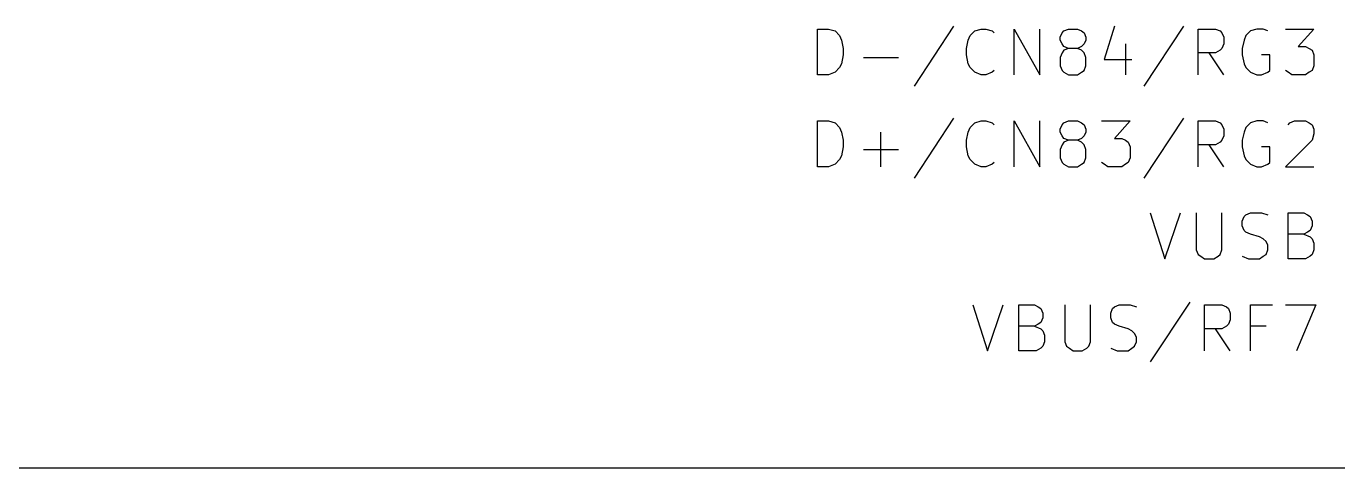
# Model space of a CAD drawing. Extents: x 10 to 287, y -200 to -10.
# Drawn here: x 111.73 to 147.98, y -139.7 to -127.51 of the extents above; entities that cross this region are included whole.
import ezdxf

# ---------------------------------------------------------------- set-up
doc = ezdxf.new("R2010")
doc.units = 0
doc.header["$MEASUREMENT"] = 0

msp = doc.modelspace()

# ---------------------------------------------------------------- linework, layer by layer
at = {"layer": 'Cyan 2'}
for p, q in [((133.604, -128.854), (133.604, -127.584)), ((133.604, -127.584), (133.909, -127.584)), ((133.909, -127.584), (134.087, -127.635)), ((137.363, -127.508), (136.271, -129.159)), ((137.947, -127.635), (138.125, -127.584)), ((138.125, -127.584), (138.252, -127.584)), ((138.252, -127.584), (138.43, -127.635)), ((139.04, -128.854), (139.04, -127.584)), ((139.04, -127.584), (139.751, -128.854)), ((139.751, -128.854), (139.751, -127.584)), ((140.411, -127.635), (140.538, -127.584)), ((140.538, -127.584), (140.792, -127.584)), ((140.792, -127.584), (140.894, -127.635)), ((141.808, -127.508), (141.529, -128.422)), ((143.713, -127.508), (142.621, -129.159)), ((144.12, -128.854), (144.12, -127.584)), ((144.12, -127.584), (144.602, -127.584)), ((144.602, -127.584), (144.729, -127.635)), ((145.745, -127.584), (145.567, -127.635)), ((145.923, -127.584), (145.745, -127.584)), ((146.05, -127.635), (145.923, -127.584)), ((146.533, -127.584), (147.32, -127.584)), ((147.32, -127.584), (146.888, -128.067)), ((134.087, -127.635), (134.214, -127.762)), ((134.214, -127.762), (134.264, -127.889)), ((134.264, -127.889), (134.315, -128.118)), ((137.719, -128.118), (137.77, -127.889)), ((137.77, -127.889), (137.82, -127.762)), ((137.82, -127.762), (137.947, -127.635)), ((138.43, -127.635), (138.481, -127.686)), ((140.31, -127.813), (140.36, -127.686)), ((140.31, -127.889), (140.31, -127.813)), ((140.36, -127.991), (140.31, -127.889)), ((140.36, -127.686), (140.411, -127.635)), ((140.894, -127.635), (140.97, -127.686)), ((140.97, -127.686), (141.021, -127.813)), ((141.021, -127.889), (140.97, -127.991)), ((141.021, -127.813), (141.021, -127.889)), ((144.729, -127.635), (144.78, -127.686)), ((144.78, -127.686), (144.831, -127.813)), ((144.831, -127.813), (144.831, -127.991)), ((145.39, -127.889), (145.339, -128.118)), ((145.44, -127.762), (145.39, -127.889)), ((145.567, -127.635), (145.44, -127.762)), ((134.315, -128.295), (134.264, -128.549)), ((134.315, -128.118), (134.315, -128.295)), ((137.719, -128.295), (137.719, -128.118)), ((137.77, -128.549), (137.719, -128.295)), ((140.36, -128.245), (140.31, -128.372)), ((140.411, -128.067), (140.36, -127.991)), ((140.411, -128.168), (140.36, -128.245)), ((140.538, -128.118), (140.411, -128.067)), ((140.538, -128.118), (140.411, -128.168)), ((140.792, -128.118), (140.538, -128.118)), ((140.894, -128.067), (140.792, -128.118)), ((140.894, -128.168), (140.792, -128.118)), ((140.97, -127.991), (140.894, -128.067)), ((140.97, -128.245), (140.894, -128.168)), ((141.021, -128.372), (140.97, -128.245)), ((142.113, -127.991), (142.113, -128.854)), ((144.602, -128.245), (144.12, -128.245)), ((144.831, -128.854), (144.424, -128.245)), ((144.729, -128.168), (144.602, -128.245)), ((144.78, -128.118), (144.729, -128.168)), ((144.831, -127.991), (144.78, -128.118)), ((145.339, -128.118), (145.339, -128.295)), ((145.339, -128.295), (145.39, -128.549)), ((146.101, -128.295), (145.872, -128.295)), ((146.101, -128.727), (146.101, -128.295)), ((146.888, -128.067), (147.091, -128.067)), ((147.091, -128.067), (147.193, -128.118)), ((147.193, -128.118), (147.269, -128.168)), ((147.269, -128.168), (147.32, -128.295)), ((147.32, -128.295), (147.32, -128.6)), ((134.214, -128.651), (134.087, -128.778)), ((134.264, -128.549), (134.214, -128.651)), ((134.874, -128.372), (135.839, -128.372)), ((137.82, -128.651), (137.77, -128.549)), ((137.947, -128.778), (137.82, -128.651)), ((140.31, -128.372), (140.31, -128.6)), ((140.31, -128.6), (140.36, -128.727)), ((140.97, -128.727), (141.021, -128.6)), ((141.021, -128.6), (141.021, -128.372)), ((141.529, -128.422), (142.291, -128.422)), ((145.39, -128.549), (145.44, -128.651)), ((145.44, -128.651), (145.567, -128.778)), ((147.32, -128.6), (147.269, -128.727)), ((133.909, -128.854), (133.604, -128.854)), ((134.087, -128.778), (133.909, -128.854)), ((138.125, -128.854), (137.947, -128.778)), ((138.252, -128.854), (138.125, -128.854)), ((138.43, -128.778), (138.252, -128.854)), ((138.481, -128.727), (138.43, -128.778)), ((140.36, -128.727), (140.411, -128.778)), ((140.411, -128.778), (140.538, -128.854)), ((140.538, -128.854), (140.792, -128.854)), ((140.792, -128.854), (140.894, -128.778)), ((140.894, -128.778), (140.97, -128.727)), ((145.567, -128.778), (145.745, -128.854)), ((145.745, -128.854), (145.872, -128.854)), ((145.872, -128.854), (146.05, -128.778)), ((146.05, -128.778), (146.101, -128.727)), ((146.609, -128.778), (146.533, -128.727)), ((146.71, -128.854), (146.609, -128.778)), ((147.091, -128.854), (146.71, -128.854)), ((147.193, -128.778), (147.091, -128.854)), ((147.269, -128.727), (147.193, -128.778)), ((137.363, -130.048), (136.271, -131.699)), ((143.713, -130.048), (142.621, -131.699)), ((133.604, -131.394), (133.604, -130.124)), ((133.604, -130.124), (133.909, -130.124)), ((133.909, -130.124), (134.087, -130.175)), ((134.087, -130.175), (134.214, -130.302)), ((134.214, -130.302), (134.264, -130.429)), ((134.264, -130.429), (134.315, -130.658)), ((135.357, -131.394), (135.357, -130.429)), ((137.719, -130.658), (137.77, -130.429)), ((137.77, -130.429), (137.82, -130.302)), ((137.82, -130.302), (137.947, -130.175)), ((137.947, -130.175), (138.125, -130.124)), ((138.125, -130.124), (138.252, -130.124)), ((138.252, -130.124), (138.43, -130.175)), ((138.43, -130.175), (138.481, -130.226)), ((139.04, -131.394), (139.04, -130.124)), ((139.04, -130.124), (139.751, -131.394)), ((139.751, -131.394), (139.751, -130.124)), ((140.31, -130.353), (140.36, -130.226)), ((140.31, -130.429), (140.31, -130.353)), ((140.36, -130.531), (140.31, -130.429)), ((140.36, -130.226), (140.411, -130.175)), ((140.411, -130.175), (140.538, -130.124)), ((140.538, -130.124), (140.792, -130.124)), ((140.792, -130.124), (140.894, -130.175)), ((140.894, -130.175), (140.97, -130.226)), ((140.97, -130.226), (141.021, -130.353)), ((141.021, -130.429), (140.97, -130.531)), ((141.021, -130.353), (141.021, -130.429)), ((141.453, -130.124), (142.24, -130.124)), ((142.24, -130.124), (141.808, -130.607)), ((144.12, -131.394), (144.12, -130.124)), ((144.12, -130.124), (144.602, -130.124)), ((144.602, -130.124), (144.729, -130.175)), ((144.729, -130.175), (144.78, -130.226)), ((144.78, -130.226), (144.831, -130.353)), ((144.831, -130.353), (144.831, -130.531)), ((145.39, -130.429), (145.339, -130.658)), ((145.44, -130.302), (145.39, -130.429)), ((145.567, -130.175), (145.44, -130.302)), ((145.745, -130.124), (145.567, -130.175)), ((145.923, -130.124), (145.745, -130.124)), ((146.05, -130.175), (145.923, -130.124)), ((146.609, -130.226), (146.66, -130.175)), ((146.66, -130.175), (146.787, -130.124)), ((146.787, -130.124), (147.091, -130.124)), ((147.091, -130.124), (147.193, -130.175)), ((147.193, -130.175), (147.269, -130.226)), ((147.269, -130.226), (147.32, -130.353)), ((147.32, -130.48), (147.269, -130.658)), ((147.32, -130.353), (147.32, -130.48)), ((134.315, -130.835), (134.264, -131.089)), ((134.315, -130.658), (134.315, -130.835)), ((137.719, -130.835), (137.719, -130.658)), ((137.77, -131.089), (137.719, -130.835)), ((140.36, -130.785), (140.31, -130.912)), ((140.411, -130.607), (140.36, -130.531)), ((140.411, -130.708), (140.36, -130.785)), ((140.538, -130.658), (140.411, -130.607)), ((140.538, -130.658), (140.411, -130.708)), ((140.792, -130.658), (140.538, -130.658)), ((140.894, -130.607), (140.792, -130.658)), ((140.894, -130.708), (140.792, -130.658)), ((140.97, -130.531), (140.894, -130.607)), ((140.97, -130.785), (140.894, -130.708)), ((141.021, -130.912), (140.97, -130.785)), ((141.808, -130.607), (142.011, -130.607)), ((142.011, -130.607), (142.113, -130.658)), ((142.113, -130.658), (142.189, -130.708)), ((142.189, -130.708), (142.24, -130.835)), ((142.24, -130.835), (142.24, -131.14)), ((144.602, -130.785), (144.12, -130.785)), ((144.831, -131.394), (144.424, -130.785)), ((144.729, -130.708), (144.602, -130.785)), ((144.78, -130.658), (144.729, -130.708)), ((144.831, -130.531), (144.78, -130.658)), ((145.339, -130.658), (145.339, -130.835)), ((145.339, -130.835), (145.39, -131.089)), ((146.101, -130.835), (145.872, -130.835)), ((146.101, -131.267), (146.101, -130.835)), ((147.269, -130.658), (146.533, -131.394)), ((134.214, -131.191), (134.087, -131.318)), ((134.264, -131.089), (134.214, -131.191)), ((134.874, -130.912), (135.839, -130.912)), ((137.82, -131.191), (137.77, -131.089)), ((137.947, -131.318), (137.82, -131.191)), ((140.31, -130.912), (140.31, -131.14)), ((140.31, -131.14), (140.36, -131.267)), ((140.97, -131.267), (141.021, -131.14)), ((141.021, -131.14), (141.021, -130.912)), ((142.24, -131.14), (142.189, -131.267)), ((145.39, -131.089), (145.44, -131.191)), ((145.44, -131.191), (145.567, -131.318)), ((133.909, -131.394), (133.604, -131.394)), ((134.087, -131.318), (133.909, -131.394)), ((138.125, -131.394), (137.947, -131.318)), ((138.252, -131.394), (138.125, -131.394)), ((138.43, -131.318), (138.252, -131.394)), ((138.481, -131.267), (138.43, -131.318)), ((140.36, -131.267), (140.411, -131.318)), ((140.411, -131.318), (140.538, -131.394)), ((140.538, -131.394), (140.792, -131.394)), ((140.792, -131.394), (140.894, -131.318)), ((140.894, -131.318), (140.97, -131.267)), ((141.529, -131.318), (141.453, -131.267)), ((141.63, -131.394), (141.529, -131.318)), ((142.011, -131.394), (141.63, -131.394)), ((142.113, -131.318), (142.011, -131.394)), ((142.189, -131.267), (142.113, -131.318)), ((145.567, -131.318), (145.745, -131.394)), ((145.745, -131.394), (145.872, -131.394)), ((145.872, -131.394), (146.05, -131.318)), ((146.05, -131.318), (146.101, -131.267)), ((146.533, -131.394), (147.32, -131.394)), ((142.799, -132.664), (143.205, -133.934)), ((143.205, -133.934), (143.637, -132.664)), ((144.069, -132.664), (144.069, -133.68)), ((144.78, -133.68), (144.78, -132.664)), ((145.339, -132.893), (145.39, -132.766)), ((145.339, -133.02), (145.339, -132.893)), ((145.39, -133.147), (145.339, -133.02)), ((145.39, -132.766), (145.44, -132.715)), ((145.44, -132.715), (145.567, -132.664)), ((145.567, -132.664), (145.872, -132.664)), ((145.872, -132.664), (146.05, -132.715)), ((146.609, -133.934), (146.609, -132.664)), ((146.609, -132.664), (147.041, -132.664)), ((147.041, -132.664), (147.142, -132.715)), ((147.142, -132.715), (147.218, -132.766)), ((147.218, -132.766), (147.269, -132.893)), ((147.269, -133.02), (147.218, -133.147)), ((147.269, -132.893), (147.269, -133.02)), ((145.44, -133.198), (145.39, -133.147)), ((145.567, -133.248), (145.44, -133.198)), ((145.821, -133.325), (145.567, -133.248)), ((145.923, -133.375), (145.821, -133.325)), ((145.999, -133.452), (145.923, -133.375)), ((147.041, -133.248), (146.609, -133.248)), ((147.142, -133.198), (147.041, -133.248)), ((147.041, -133.248), (147.218, -133.325)), ((147.218, -133.147), (147.142, -133.198)), ((147.218, -133.325), (147.269, -133.375)), ((147.269, -133.375), (147.32, -133.502)), ((144.069, -133.68), (144.12, -133.807)), ((144.729, -133.807), (144.78, -133.68)), ((146.05, -133.553), (145.999, -133.452)), ((145.999, -133.807), (146.05, -133.68)), ((146.05, -133.68), (146.05, -133.553)), ((147.32, -133.68), (147.269, -133.807)), ((147.32, -133.502), (147.32, -133.68)), ((144.12, -133.807), (144.196, -133.858)), ((144.196, -133.858), (144.297, -133.934)), ((144.297, -133.934), (144.551, -133.934)), ((144.551, -133.934), (144.678, -133.858)), ((144.678, -133.858), (144.729, -133.807)), ((145.339, -133.858), (145.517, -133.934)), ((145.517, -133.934), (145.821, -133.934)), ((145.821, -133.934), (145.923, -133.858)), ((145.923, -133.858), (145.999, -133.807)), ((147.091, -133.934), (146.609, -133.934)), ((147.218, -133.858), (147.091, -133.934)), ((147.269, -133.807), (147.218, -133.858)), ((143.891, -135.128), (142.799, -136.779)), ((137.897, -135.204), (138.303, -136.474)), ((138.303, -136.474), (138.735, -135.204)), ((139.167, -136.474), (139.167, -135.204)), ((139.167, -135.204), (139.598, -135.204)), ((139.598, -135.204), (139.7, -135.255)), ((139.7, -135.255), (139.776, -135.306)), ((139.776, -135.306), (139.827, -135.433)), ((139.827, -135.433), (139.827, -135.56)), ((140.437, -135.204), (140.437, -136.22)), ((141.148, -136.22), (141.148, -135.204)), ((141.707, -135.433), (141.757, -135.306)), ((141.707, -135.56), (141.707, -135.433)), ((141.757, -135.306), (141.808, -135.255)), ((141.808, -135.255), (141.935, -135.204)), ((141.935, -135.204), (142.24, -135.204)), ((142.24, -135.204), (142.418, -135.255)), ((144.297, -136.474), (144.297, -135.204)), ((144.297, -135.204), (144.78, -135.204)), ((144.78, -135.204), (144.907, -135.255)), ((144.907, -135.255), (144.958, -135.306)), ((144.958, -135.306), (145.009, -135.433)), ((145.009, -135.433), (145.009, -135.611)), ((145.567, -136.474), (145.567, -135.204)), ((145.567, -135.204), (146.177, -135.204)), ((146.533, -135.204), (147.371, -135.204)), ((147.371, -135.204), (146.837, -136.474)), ((139.598, -135.788), (139.167, -135.788)), ((139.7, -135.738), (139.598, -135.788)), ((139.598, -135.788), (139.776, -135.865)), ((139.776, -135.687), (139.7, -135.738)), ((139.827, -135.56), (139.776, -135.687)), ((139.776, -135.865), (139.827, -135.915)), ((139.827, -135.915), (139.878, -136.042)), ((141.757, -135.687), (141.707, -135.56)), ((141.808, -135.738), (141.757, -135.687)), ((141.935, -135.788), (141.808, -135.738)), ((142.189, -135.865), (141.935, -135.788)), ((142.291, -135.915), (142.189, -135.865)), ((142.367, -135.992), (142.291, -135.915)), ((144.78, -135.865), (144.297, -135.865)), ((145.009, -136.474), (144.602, -135.865)), ((144.907, -135.788), (144.78, -135.865)), ((144.958, -135.738), (144.907, -135.788)), ((145.009, -135.611), (144.958, -135.738)), ((145.999, -135.788), (145.567, -135.788)), ((139.878, -136.22), (139.827, -136.347)), ((139.878, -136.042), (139.878, -136.22)), ((140.437, -136.22), (140.487, -136.347)), ((141.097, -136.347), (141.148, -136.22)), ((142.418, -136.093), (142.367, -135.992)), ((142.367, -136.347), (142.418, -136.22)), ((142.418, -136.22), (142.418, -136.093)), ((139.649, -136.474), (139.167, -136.474)), ((139.776, -136.398), (139.649, -136.474)), ((139.827, -136.347), (139.776, -136.398)), ((140.487, -136.347), (140.564, -136.398)), ((140.564, -136.398), (140.665, -136.474)), ((140.665, -136.474), (140.919, -136.474)), ((140.919, -136.474), (141.046, -136.398)), ((141.046, -136.398), (141.097, -136.347)), ((141.707, -136.398), (141.884, -136.474)), ((141.884, -136.474), (142.189, -136.474)), ((142.189, -136.474), (142.291, -136.398)), ((142.291, -136.398), (142.367, -136.347))]:
    msp.add_line(p, q, dxfattribs=at)
at = {"layer": 'Red 2'}
msp.add_line((54.61, -139.7), (148.59, -139.7), dxfattribs=at)

doc.saveas('drawing.dxf')
